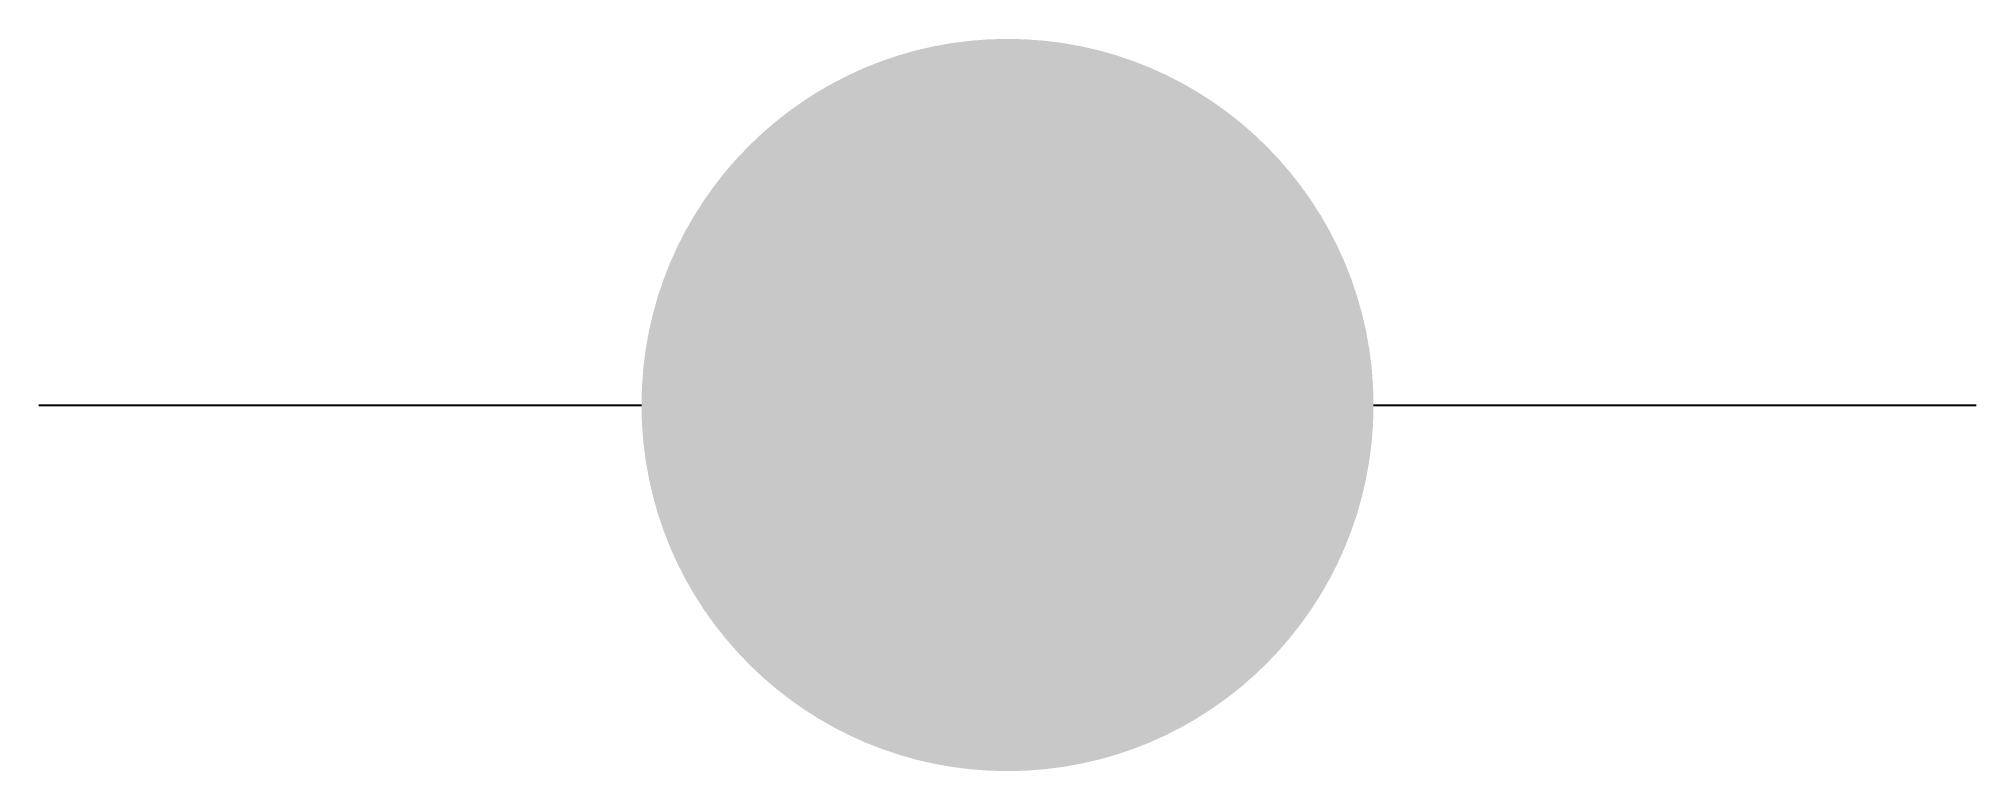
# Model space of a CAD drawing. Header units: feet. Extents: x -0.119 to 0.119, y -0.045 to 0.045.
import ezdxf
from ezdxf.enums import TextEntityAlignment as Align

# ---------------------------------------------------------------- set-up
doc = ezdxf.new("R2010")
doc.units = ezdxf.units.FT
doc.header["$MEASUREMENT"] = 0
doc.styles.add('Style-Arial', font='arial.ttf')

msp = doc.modelspace()

# ---------------------------------------------------------------- hatches: boundary and pattern name
h = msp.add_hatch(color=256)
edge = h.paths.add_edge_path()
edge.add_arc((0, 0), 0.045, 0, 360)

# ---------------------------------------------------------------- linework, layer by layer
for p, q in [((-0.1191, 0), (-0.045, 0)), ((0.045, 0), (0.1191, 0))]:
    msp.add_line(p, q)

# ---------------------------------------------------------------- texts
at = {"style": 'Style-Arial'}
msp.add_text('T', height=0.0624, dxfattribs=at).set_placement((0, -0.00487), align=Align.MIDDLE_CENTER)

doc.saveas('drawing.dxf')
